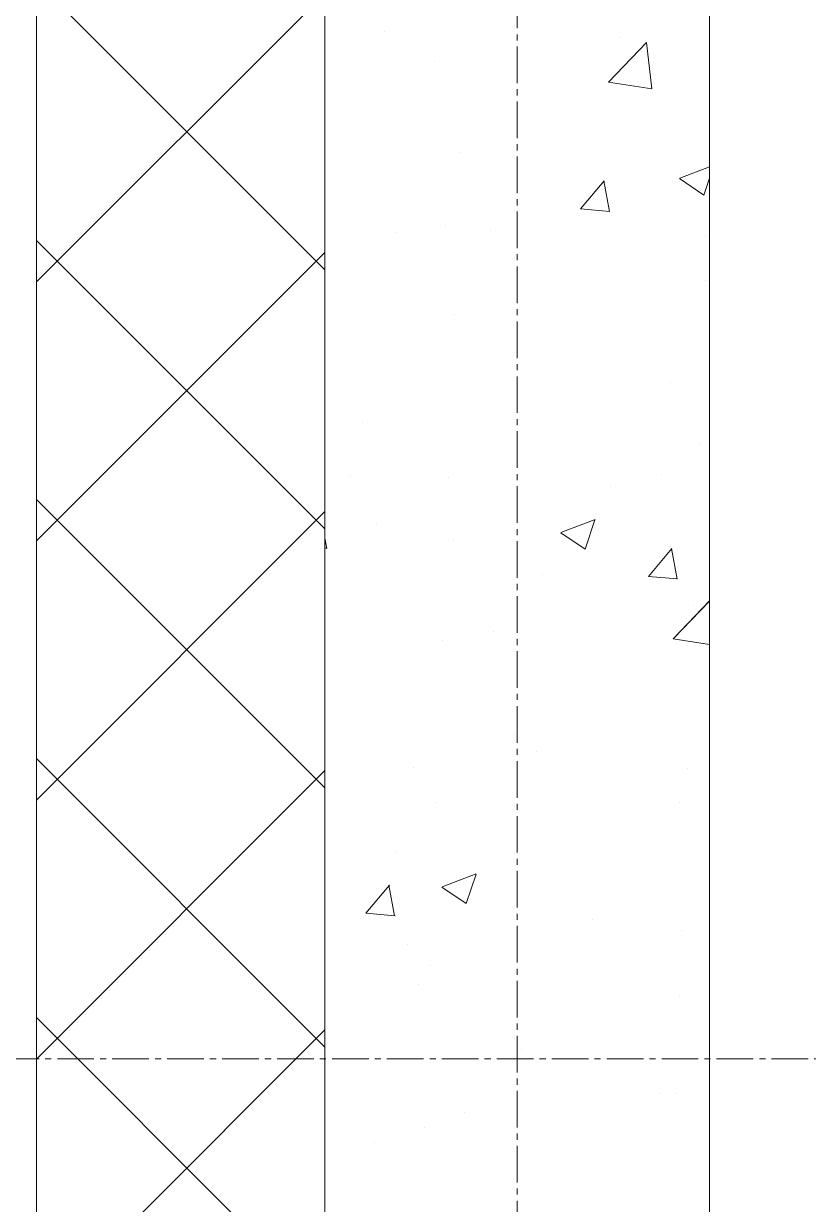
# Model space of a CAD drawing. Header units: millimetres. Extents: x 470010 to 1231400, y -134005 to 421770.
# Drawn here: x 806266 to 806674, y 156237 to 156851 of the extents above; entities that cross this region are included whole.
import ezdxf
from ezdxf.enums import TextEntityAlignment as Align

# ---------------------------------------------------------------- set-up
doc = ezdxf.new("R2010")
doc.units = ezdxf.units.MM
doc.linetypes.add('CENTER2', pattern=[28.575, 19.05, -3.175, 3.175, -3.175])
doc.layers.get('Defpoints').update_dxf_attribs({"color": 140})
for name, color, linetype, lineweight in [('АР_Стены ПЕНОблок', 52, 'Continuous', 20), ('АР_Тонкая', 254, 'Continuous', 5), ('АР_Утеплитель', 31, 'Continuous', 0), ('АР_Штриховка', 8, 'Continuous', 0)]:
    doc.layers.add(name, color=color, linetype=linetype, lineweight=lineweight)
doc.layers.add('РД_Оси_100', color=7, linetype='Continuous', lineweight=0, true_color=0x525252)
doc.styles.add('style1', font='ARIALN.TTF')

# ---------------------------------------------------------------- blocks, each defined once
blk = doc.blocks.new('СОШ_2200_АР_ОСИ_М100_28.05.24')
at = {"layer": 'РД_Оси_100', "color": 251, "linetype": 'CENTER2', "true_color": 0x636466}
for p, q in [((0, -6155), (0, 139938.679)), ((29555, 33600), (-5954.958, 33600))]:
    blk.add_line(p, q, dxfattribs=at)
blk = doc.blocks.new('A$C9108343f')
at = {"layer": 'АР_Стены ПЕНОблок', "color": 18, "linetype": 'Continuous', "lineweight": 20, "true_color": 0x000000}
for p, q in [((140704.09, 313879.49), (140704.09, 237679.49)), ((140904.09, 237679.49), (140904.09, 313879.49))]:
    blk.add_line(p, q, dxfattribs=at)
at = {"layer": 'АР_Тонкая', "color": 18, "linetype": 'Continuous', "lineweight": 5, "true_color": 0x000000}
blk.add_line((140554.09, 237679.49), (140554.09, 313879.49), dxfattribs=at)
at = {"layer": 'АР_Утеплитель', "color": 18, "linetype": 'Continuous', "lineweight": 0, "true_color": 0x000000}
for p, q in [((140554.09, 313879.49), (140554.09, 237679.49)), ((140704.09, 237679.49), (140704.09, 313879.49))]:
    blk.add_line(p, q, dxfattribs=at)
at = {"layer": 'АР_Штриховка', "color": 18, "linetype": 'Continuous', "lineweight": 0, "true_color": 0x000000}
for p, q in [((140704.09, 257089.66), (140554.09, 257239.66)), ((140554.09, 257083.37), (140704.09, 257233.37)), ((140735.17, 257213.41), (140735.17, 257213.41)), ((140851.53, 257187.24), (140871.32, 257207.86)), ((140857.2, 257210.49), (140857.2, 257210.49)), ((140870.76, 257207.69), (140870.76, 257207.69)), ((140874.09, 257183.73), (140871.28, 257207.85)), ((140761, 257197.83), (140761, 257197.83)), ((140851.51, 257187.29), (140874.1, 257183.79)), ((140774.44, 257150.81), (140774.44, 257150.81)), ((140888.59, 257137.24), (140904.09, 257143.19)), ((140837.03, 257121.3), (140849.28, 257135.89)), ((140852.01, 257119.92), (140849.07, 257135.85)), ((140888.51, 257137.05), (140901.14, 257128.53)), ((140889.4, 257134.53), (140889.4, 257134.53)), ((140901.15, 257128.52), (140904.09, 257137.31)), ((140837.03, 257121.29), (140852.21, 257119.96)), ((140741.28, 257109.1), (140741.28, 257109.1)), ((140766.67, 257112.69), (140766.67, 257112.69)), ((140790.38, 257110.31), (140790.38, 257110.31)), ((140704.09, 256954.95), (140554.09, 257104.95)), ((140902.26, 257106.96), (140902.26, 257106.96)), ((140554.09, 256948.67), (140704.09, 257098.67)), ((140901.76, 257084.14), (140901.76, 257084.14)), ((140771.35, 257066.25), (140771.35, 257066.25)), ((140883.98, 257031.25), (140883.98, 257031.25)), ((140723.56, 257010.13), (140723.56, 257010.13)), ((140898.67, 256999.58), (140898.67, 256999.58)), ((140717.21, 256982.9), (140717.21, 256982.9)), ((140768.26, 256981.7), (140768.26, 256981.7)), ((140878.92, 256982.98), (140878.92, 256982.98)), ((140852.8, 256977.17), (140852.8, 256977.17)), ((140704.09, 256820.25), (140554.09, 256970.25)), ((140554.09, 256813.96), (140704.09, 256963.96)), ((140730.79, 256957.55), (140730.79, 256957.55)), ((140826.79, 256953.05), (140844.57, 256959.88)), ((140839.34, 256944.34), (140844.49, 256959.69)), ((140705.07, 256944.81), (140704.09, 256950.08)), ((140770.76, 256948.78), (140770.76, 256948.78)), ((140826.7, 256952.86), (140839.34, 256944.34)), ((140704.09, 256944.95), (140705.27, 256944.85)), ((140872.28, 256930.24), (140884.52, 256944.84)), ((140887.25, 256928.87), (140884.31, 256944.79)), ((140880.74, 256939.44), (140880.74, 256939.44)), ((140817.16, 256931.07), (140817.16, 256931.07)), ((140872.28, 256930.23), (140887.46, 256928.91)), ((140885.21, 256897.77), (140904.09, 256917.46)), ((140895.58, 256915.03), (140895.58, 256915.03)), ((140791.65, 256901.78), (140791.65, 256901.78)), ((140765.17, 256897.14), (140765.17, 256897.14)), ((140885.18, 256897.83), (140904.09, 256894.89)), ((140802.27, 256848.06), (140802.27, 256848.06)), ((140813.92, 256839.26), (140813.92, 256839.26)), ((140704.09, 256685.55), (140554.09, 256835.55)), ((140554.09, 256679.26), (140704.09, 256829.26)), ((140750.34, 256830.89), (140750.34, 256830.89)), ((140892.5, 256830.47), (140892.5, 256830.47)), ((140762.08, 256812.59), (140762.08, 256812.59)), ((140888.66, 256812.89), (140888.66, 256812.89)), ((140740.53, 256787.46), (140740.53, 256787.46)), ((140764.99, 256768.86), (140782.77, 256775.69)), ((140777.54, 256760.15), (140782.69, 256775.5)), ((140725.33, 256755.13), (140737.58, 256769.72)), ((140740.31, 256753.75), (140737.37, 256769.67)), ((140764.9, 256768.67), (140777.54, 256760.15)), ((140725.33, 256755.12), (140740.52, 256753.79)), ((140843.3, 256751.75), (140843.3, 256751.75)), ((140889.41, 256745.92), (140889.41, 256745.92)), ((140747.1, 256739.08), (140747.1, 256739.08)), ((140758.99, 256728.03), (140758.99, 256728.03)), ((140752.8, 256718.27), (140752.8, 256718.27)), ((140888.4, 256712.54), (140888.4, 256712.54)), ((140704.09, 256550.84), (140554.09, 256700.84)), ((140554.09, 256544.56), (140704.09, 256694.56)), ((140806.36, 256684.15), (140806.36, 256684.15)), ((140878.17, 256661.34), (140878.17, 256661.34)), ((140886.32, 256661.36), (140886.32, 256661.36)), ((140776.48, 256651.57), (140776.48, 256651.57)), ((140755.91, 256643.48), (140755.91, 256643.48)), ((140730.04, 256635.91), (140730.04, 256635.91))]:
    blk.add_line(p, q, dxfattribs=at)
at = {"layer": 'РД_Оси_100'}
blk.add_blockref('СОШ_2200_АР_ОСИ_М100_28.05.24', (140804.09, 223079.49), dxfattribs=at)
at = {"layer": 'Defpoints', "color": 18, "true_color": 0x000000, "style": 'style1'}
for p in [(143949.34, 316089.12), (143974.98, 281639.5), (143890.4, 273244.71), (143839.99, 264276.81), (143967.75, 254892.38), (12251.96, 104178.14), (12382.58, 96023.14)]:
    blk.add_attdef('АР-ПОМЕЩЕНИЕ:НАИМЕНОВАНИЕ', text='', height=100, dxfattribs=at).set_placement(p, align=Align.MIDDLE)
at = {"layer": 'Defpoints', "color": 18, "true_color": 0x000000, "style": 'style1', "flags": 8}
for p in [(143951.3, 279099.09), (143848.34, 269251.11), (143875.33, 260094.25), (144049.74, 250824.7), (163419.28, 238153.36), (155897.46, 237965.97), (183037.2, 237965.97), (143342.94, 237876.19)]:
    blk.add_attdef('АР-ПОМЕЩЕНИЕ:НАИМЕНОВАНИЕ', text='', height=100, dxfattribs=at).set_placement(p, align=Align.MIDDLE)

msp = doc.modelspace()

# ---------------------------------------------------------------- linework, layer by layer
at = {"layer": 'АР_Стены ПЕНОблок', "color": 18, "linetype": 'Continuous', "lineweight": 20, "true_color": 0x000000}
for p, q in [((806422.706, 213513.251), (806422.706, 137313.251)), ((806622.706, 137313.251), (806622.706, 213513.251))]:
    msp.add_line(p, q, dxfattribs=at)
at = {"layer": 'АР_Тонкая', "color": 18, "linetype": 'Continuous', "lineweight": 5, "true_color": 0x000000}
msp.add_line((806272.706, 137313.251), (806272.706, 213513.251), dxfattribs=at)
at = {"layer": 'АР_Утеплитель', "color": 18, "linetype": 'Continuous', "lineweight": 0, "true_color": 0x000000}
for p, q in [((806272.706, 213513.251), (806272.706, 137313.251)), ((806422.706, 137313.251), (806422.706, 213513.251))]:
    msp.add_line(p, q, dxfattribs=at)
at = {"layer": 'АР_Штриховка', "color": 18, "linetype": 'Continuous', "lineweight": 0, "true_color": 0x000000}
for p, q in [((806422.706, 156723.415), (806272.706, 156873.415)), ((806272.706, 156717.128), (806422.706, 156867.128)), ((806570.144, 156820.998), (806589.928, 156841.617)), ((806592.699, 156817.49), (806589.893, 156841.613)), ((806570.119, 156821.052), (806592.708, 156817.549)), ((806607.203, 156770.996), (806622.706, 156776.947)), ((806555.645, 156755.059), (806567.89, 156769.652)), ((806607.117, 156770.806), (806619.752, 156762.284)), ((806619.759, 156762.282), (806622.706, 156771.066)), ((806570.62, 156753.682), (806567.683, 156769.604)), ((806555.644, 156755.049), (806570.826, 156753.721)), ((806422.706, 156588.711), (806272.706, 156738.711)), ((806272.706, 156582.425), (806422.706, 156732.425)), ((806422.706, 156454.008), (806272.706, 156604.008)), ((806272.706, 156447.721), (806422.706, 156597.721)), ((806545.401, 156586.808), (806563.186, 156593.634)), ((806557.957, 156578.094), (806563.107, 156593.443)), ((806545.315, 156586.618), (806557.95, 156578.096)), ((806423.678, 156578.565), (806422.706, 156583.836)), ((806422.706, 156578.706), (806423.885, 156578.603)), ((806590.888, 156564.002), (806603.134, 156578.595)), ((806605.862, 156562.625), (806602.926, 156578.547)), ((806590.888, 156563.992), (806606.07, 156562.664)), ((806603.819, 156531.529), (806622.706, 156551.214)), ((806603.793, 156531.584), (806622.706, 156528.651)), ((806422.706, 156319.304), (806272.706, 156469.304)), ((806272.706, 156313.017), (806422.706, 156463.017)), ((806483.599, 156402.619), (806501.384, 156409.446)), ((806496.155, 156393.906), (806501.305, 156409.255)), ((806443.947, 156388.884), (806456.192, 156403.477)), ((806458.921, 156387.508), (806455.984, 156403.429)), ((806483.513, 156402.43), (806496.148, 156393.908)), ((806443.946, 156388.874), (806459.128, 156387.546)), ((806422.706, 156184.6), (806272.706, 156334.6)), ((806272.706, 156178.313), (806422.706, 156328.313))]:
    msp.add_line(p, q, dxfattribs=at)

# ---------------------------------------------------------------- block references
msp.add_blockref('A$C9108343f', (665718.612, -100366.242))
at = {"layer": 'РД_Оси_100'}
msp.add_blockref('СОШ_2200_АР_ОСИ_М100_28.05.24', (806522.706, 122713.251), dxfattribs=at)

doc.saveas('drawing.dxf')
